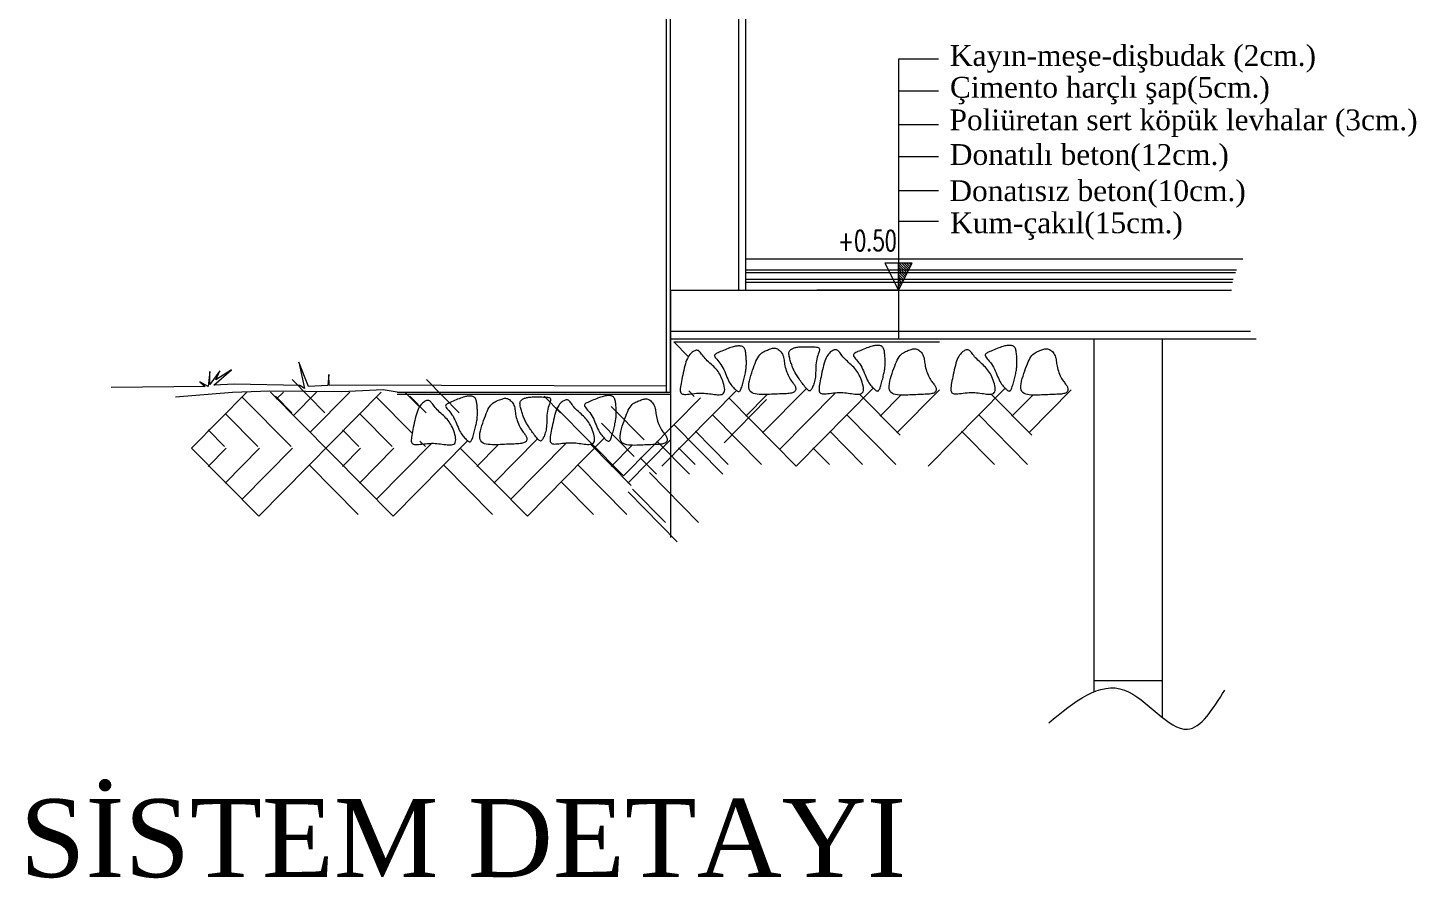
# Model space of a CAD drawing. Header units: millimetres. Extents: x -16104 to 67872, y -88009 to 12107.
# Drawn here: x 66481 to 67149, y 9517 to 9926 of the extents above; entities that cross this region are included whole.
import ezdxf
from ezdxf.enums import TextEntityAlignment as Align

# ---------------------------------------------------------------- set-up
doc = ezdxf.new("R2010")
doc.units = ezdxf.units.MM
doc.layers.get('0').update_dxf_attribs({"color": 241})
for name, color, linetype, lineweight in [('DOĞRAMA', 2, 'Continuous', 5), ('doşeme', 5, 'Continuous', 18), ('kolon', 1, 'Continuous', 5), ('SEMBOL', 21, 'Continuous', 5), ('SIVA', 30, 'Continuous', 5), ('SıVA', 40, 'Continuous', 9), ('TARAMA', 8, 'Continuous', 15)]:
    doc.layers.add(name, color=color, linetype=linetype, lineweight=lineweight)
doc.styles.add('KOT', font='ROMANS.shx', dxfattribs={"width": 0.7})
doc.styles.add('ÖLÇÜ', font='times.ttf', dxfattribs={"height": 15})

# ---------------------------------------------------------------- blocks, each defined once
blk = doc.blocks.new('*X25')
at = {"color": 0}
for p, q in [((689.511, 500.978), (689.532, 501)), ((689.54, 500.92), (689.621, 501)), ((689.57, 500.861), (689.709, 501)), ((689.599, 500.802), (689.798, 501)), ((689.629, 500.743), (689.886, 501)), ((689.658, 500.684), (689.974, 501)), ((689.688, 500.625), (690, 500.937)), ((689.717, 500.566), (690, 500.849)), ((689.746, 500.507), (690, 500.761)), ((689.776, 500.448), (690, 500.672)), ((689.805, 500.389), (690, 500.584)), ((689.835, 500.33), (690, 500.495)), ((689.864, 500.271), (690, 500.407)), ((689.894, 500.212), (690, 500.319)), ((689.923, 500.153), (690, 500.23)), ((689.953, 500.095), (690, 500.142)), ((689.982, 500.036), (690, 500.053))]:
    blk.add_line(p, q, dxfattribs=at)
blk = doc.blocks.new('KOTBLK07')
for p, q in [((0, 0), (-0.5, 1)), ((-0.5, 1), (0.5, 1)), ((0, 0), (0, 1)), ((0.5, 1), (0, 0)), ((0, 0), (3, 0))]:
    blk.add_line(p, q)
blk.add_blockref('*X25', (-690, -500))
at = {"color": 7, "style": 'KOT'}
blk.add_attdef('TEMIZ', text='', height=1, dxfattribs=at).set_placement((0, 1.218), align=Align.BOTTOM_LEFT)

msp = doc.modelspace()

# ---------------------------------------------------------------- linework, layer by layer
at = {"layer": 'DOĞRAMA', "color": 3, "ltscale": 0.02}
for p, q in [((66826.39, 9815.03), (67065.52, 9815.03)), ((66826.39, 9809.77), (67062.59, 9809.77)), ((66826.39, 9808.46), (67062.01, 9808.46)), ((66826.39, 9805.17), (67060.87, 9805.17)), ((66826.39, 9803.85), (67060.55, 9803.85))]:
    msp.add_line(p, q, dxfattribs=at)
at = {"layer": 'doşeme', "color": 4, "ltscale": 0.02}
for p, q in [((66790.22, 9750.92), (66790.22, 9955.78)), ((66823.1, 9799.91), (66823.1, 9955.78)), ((66790.22, 9799.91), (67060.07, 9799.91)), ((66790.22, 9780.18), (67069.2, 9780.18)), ((66790.22, 9776.54), (67071.95, 9776.54)), ((66791.77, 9775.07), (66919.63, 9775.07)), ((66994.07, 9612.2), (66994.07, 9776.54)), ((67026.95, 9612.2), (67026.95, 9776.54)), ((66658.71, 9750.92), (66790.22, 9750.92)), ((66658.71, 9749.91), (66790.22, 9749.91)), ((66994.07, 9612.2), (67026.95, 9612.2))]:
    msp.add_line(p, q, dxfattribs=at)
for points in [[(66797.97, 9766.34), (66797.65, 9765.46), (66797.34, 9764.51), (66797.05, 9763.49), (66796.78, 9762.43), (66796.53, 9761.34), (66796.29, 9760.23), (66796.06, 9759.13), (66795.84, 9758.06), (66795.63, 9757.02), (66795.43, 9756.04), (66795.25, 9755.1), (66795.1, 9754.23), (66794.98, 9753.42), (66794.9, 9752.69), (66794.87, 9752.04), (66794.9, 9751.48), (66794.98, 9751.01), (66795.13, 9750.63), (66795.35, 9750.33), (66795.64, 9750.11), (66796.01, 9749.95), (66796.46, 9749.85), (66796.99, 9749.81), (66797.61, 9749.82), (66798.32, 9749.86), (66799.1, 9749.94), (66799.95, 9750.03), (66800.84, 9750.14), (66801.77, 9750.24), (66802.71, 9750.33), (66803.66, 9750.4), (66804.59, 9750.43), (66805.5, 9750.43), (66806.38, 9750.38), (66807.25, 9750.31), (66808.09, 9750.22), (66808.92, 9750.11), (66809.73, 9750), (66810.53, 9749.88), (66811.32, 9749.78), (66812.1, 9749.7), (66812.86, 9749.65), (66813.58, 9749.64), (66814.24, 9749.7), (66814.84, 9749.83), (66815.35, 9750.05), (66815.76, 9750.38), (66816.05, 9750.83), (66816.22, 9751.41), (66816.27, 9752.1), (66816.22, 9752.88), (66816.08, 9753.72), (66815.87, 9754.6), (66815.61, 9755.49), (66815.3, 9756.38), (66814.97, 9757.23), (66814.63, 9758.03), (66814.27, 9758.78), (66813.89, 9759.48), (66813.49, 9760.15), (66813.06, 9760.78), (66812.6, 9761.4), (66812.11, 9761.99), (66811.57, 9762.58), (66810.99, 9763.16), (66810.39, 9763.74), (66809.76, 9764.31), (66809.13, 9764.88), (66808.5, 9765.45), (66807.9, 9766.01), (66807.33, 9766.58), (66806.8, 9767.13), (66806.32, 9767.69), (66805.9, 9768.22), (66805.51, 9768.74), (66805.16, 9769.23), (66804.83, 9769.67), (66804.52, 9770.07), (66804.21, 9770.41), (66803.9, 9770.68), (66803.59, 9770.87), (66803.26, 9770.99), (66802.92, 9771.03), (66802.57, 9771.02), (66802.22, 9770.94), (66801.85, 9770.81), (66801.47, 9770.62), (66801.08, 9770.39), (66800.69, 9770.11), (66800.28, 9769.77), (66799.88, 9769.38), (66799.47, 9768.93), (66799.08, 9768.41), (66798.69, 9767.8), (66798.32, 9767.12)], [(66826.51, 9768.72), (66826.46, 9769.26), (66826.39, 9769.78), (66826.31, 9770.27), (66826.21, 9770.74), (66826.1, 9771.18), (66825.95, 9771.57), (66825.78, 9771.93), (66825.57, 9772.23), (66825.33, 9772.48), (66825.06, 9772.68), (66824.76, 9772.84), (66824.43, 9772.95), (66824.08, 9773.03), (66823.72, 9773.09), (66823.35, 9773.11), (66822.98, 9773.12), (66822.6, 9773.11), (66822.21, 9773.08), (66821.8, 9773.04), (66821.37, 9772.96), (66820.91, 9772.86), (66820.41, 9772.74), (66819.87, 9772.57), (66819.27, 9772.38), (66818.61, 9772.14), (66817.91, 9771.88), (66817.18, 9771.59), (66816.43, 9771.29), (66815.69, 9770.99), (66814.96, 9770.68), (66814.27, 9770.39), (66813.63, 9770.11), (66813.06, 9769.85), (66812.56, 9769.62), (66812.14, 9769.38), (66811.8, 9769.15), (66811.57, 9768.9), (66811.43, 9768.64), (66811.41, 9768.34), (66811.5, 9768), (66811.72, 9767.61), (66812.04, 9767.18), (66812.44, 9766.69), (66812.9, 9766.14), (66813.4, 9765.55), (66813.93, 9764.89), (66814.45, 9764.18), (66814.96, 9763.41), (66815.42, 9762.58), (66815.85, 9761.71), (66816.26, 9760.81), (66816.64, 9759.9), (66817.01, 9759), (66817.37, 9758.12), (66817.74, 9757.28), (66818.11, 9756.49), (66818.5, 9755.77), (66818.9, 9755.12), (66819.3, 9754.53), (66819.71, 9754), (66820.11, 9753.51), (66820.5, 9753.07), (66820.88, 9752.68), (66821.25, 9752.32), (66821.59, 9751.99), (66821.91, 9751.71), (66822.21, 9751.47), (66822.49, 9751.29), (66822.75, 9751.17), (66823, 9751.14), (66823.24, 9751.18), (66823.46, 9751.32), (66823.67, 9751.55), (66823.88, 9751.88), (66824.07, 9752.28), (66824.26, 9752.76), (66824.45, 9753.28), (66824.63, 9753.86), (66824.81, 9754.46), (66824.98, 9755.09), (66825.16, 9755.73), (66825.33, 9756.38), (66825.5, 9757.02), (66825.66, 9757.67), (66825.81, 9758.3), (66825.96, 9758.92), (66826.09, 9759.53), (66826.21, 9760.11), (66826.32, 9760.66), (66826.41, 9761.19), (66826.49, 9761.71), (66826.56, 9762.22), (66826.61, 9762.72), (66826.65, 9763.22), (66826.68, 9763.73), (66826.7, 9764.25), (66826.7, 9764.79), (66826.7, 9765.34), (66826.69, 9765.9), (66826.67, 9766.47), (66826.64, 9767.03), (66826.61, 9767.6), (66826.56, 9768.16)], [(66829.68, 9761.41), (66830.09, 9762.58), (66830.5, 9763.7), (66830.91, 9764.74), (66831.33, 9765.72), (66831.75, 9766.61), (66832.18, 9767.42), (66832.64, 9768.15), (66833.11, 9768.78), (66833.61, 9769.32), (66834.13, 9769.77), (66834.67, 9770.14), (66835.22, 9770.46), (66835.77, 9770.72), (66836.31, 9770.95), (66836.85, 9771.15), (66837.38, 9771.35), (66837.88, 9771.53), (66838.37, 9771.71), (66838.85, 9771.87), (66839.31, 9771.99), (66839.77, 9772.07), (66840.23, 9772.09), (66840.68, 9772.04), (66841.14, 9771.92), (66841.6, 9771.72), (66842.06, 9771.44), (66842.51, 9771.08), (66842.94, 9770.67), (66843.34, 9770.21), (66843.71, 9769.71), (66844.02, 9769.18), (66844.29, 9768.64), (66844.49, 9768.07), (66844.64, 9767.5), (66844.75, 9766.91), (66844.84, 9766.3), (66844.92, 9765.67), (66845, 9765.01), (66845.1, 9764.33), (66845.23, 9763.61), (66845.4, 9762.86), (66845.61, 9762.1), (66845.85, 9761.32), (66846.12, 9760.55), (66846.42, 9759.79), (66846.73, 9759.07), (66847.06, 9758.38), (66847.4, 9757.75), (66847.74, 9757.19), (66848.07, 9756.69), (66848.41, 9756.23), (66848.73, 9755.82), (66849.04, 9755.43), (66849.32, 9755.08), (66849.59, 9754.73), (66849.82, 9754.39), (66850.02, 9754.05), (66850.18, 9753.71), (66850.31, 9753.37), (66850.4, 9753.04), (66850.45, 9752.72), (66850.46, 9752.41), (66850.43, 9752.11), (66850.36, 9751.83), (66850.24, 9751.57), (66850.08, 9751.33), (66849.86, 9751.11), (66849.59, 9750.91), (66849.26, 9750.73), (66848.88, 9750.58), (66848.42, 9750.45), (66847.9, 9750.34), (66847.31, 9750.26), (66846.66, 9750.2), (66845.94, 9750.15), (66845.17, 9750.11), (66844.36, 9750.08), (66843.5, 9750.05), (66842.6, 9750.02), (66841.68, 9749.98), (66840.73, 9749.94), (66839.77, 9749.89), (66838.79, 9749.84), (66837.79, 9749.79), (66836.79, 9749.75), (66835.79, 9749.72), (66834.79, 9749.72), (66833.8, 9749.73), (66832.82, 9749.77), (66831.87, 9749.86), (66830.97, 9750.01), (66830.14, 9750.24), (66829.41, 9750.56), (66828.79, 9750.99), (66828.3, 9751.55), (66827.98, 9752.26), (66827.82, 9753.12), (66827.81, 9754.12), (66827.93, 9755.23), (66828.16, 9756.41), (66828.47, 9757.65), (66828.85, 9758.91), (66829.25, 9760.17)], [(66847.68, 9766.68), (66847.54, 9767.21), (66847.41, 9767.72), (66847.31, 9768.21), (66847.23, 9768.68), (66847.18, 9769.13), (66847.17, 9769.55), (66847.2, 9769.94), (66847.29, 9770.3), (66847.42, 9770.62), (66847.6, 9770.91), (66847.83, 9771.16), (66848.09, 9771.39), (66848.38, 9771.59), (66848.7, 9771.77), (66849.04, 9771.93), (66849.38, 9772.07), (66849.74, 9772.2), (66850.11, 9772.31), (66850.51, 9772.41), (66850.94, 9772.5), (66851.4, 9772.58), (66851.91, 9772.64), (66852.48, 9772.69), (66853.11, 9772.72), (66853.81, 9772.74), (66854.56, 9772.75), (66855.34, 9772.75), (66856.15, 9772.74), (66856.95, 9772.72), (66857.74, 9772.7), (66858.49, 9772.67), (66859.19, 9772.65), (66859.81, 9772.62), (66860.37, 9772.58), (66860.84, 9772.51), (66861.24, 9772.42), (66861.55, 9772.27), (66861.77, 9772.07), (66861.9, 9771.8), (66861.93, 9771.45), (66861.87, 9771.02), (66861.74, 9770.49), (66861.54, 9769.89), (66861.31, 9769.22), (66861.05, 9768.48), (66860.8, 9767.68), (66860.57, 9766.82), (66860.38, 9765.92), (66860.24, 9764.98), (66860.16, 9764.02), (66860.11, 9763.03), (66860.08, 9762.05), (66860.06, 9761.07), (66860.04, 9760.12), (66860.01, 9759.2), (66859.94, 9758.33), (66859.84, 9757.52), (66859.71, 9756.77), (66859.55, 9756.07), (66859.36, 9755.43), (66859.16, 9754.83), (66858.95, 9754.28), (66858.74, 9753.77), (66858.53, 9753.31), (66858.34, 9752.88), (66858.14, 9752.5), (66857.95, 9752.17), (66857.75, 9751.9), (66857.55, 9751.7), (66857.33, 9751.57), (66857.09, 9751.53), (66856.83, 9751.57), (66856.55, 9751.72), (66856.24, 9751.94), (66855.91, 9752.25), (66855.56, 9752.62), (66855.2, 9753.05), (66854.83, 9753.52), (66854.44, 9754.02), (66854.05, 9754.54), (66853.66, 9755.07), (66853.26, 9755.61), (66852.87, 9756.15), (66852.49, 9756.69), (66852.11, 9757.23), (66851.75, 9757.76), (66851.41, 9758.27), (66851.08, 9758.77), (66850.78, 9759.25), (66850.5, 9759.71), (66850.24, 9760.16), (66850, 9760.61), (66849.77, 9761.06), (66849.55, 9761.51), (66849.34, 9761.98), (66849.13, 9762.45), (66848.93, 9762.95), (66848.73, 9763.47), (66848.54, 9763.99), (66848.35, 9764.53), (66848.17, 9765.07), (66848, 9765.61), (66847.84, 9766.15)], [(66864.75, 9766.61), (66864.43, 9765.74), (66864.12, 9764.78), (66863.83, 9763.77), (66863.57, 9762.7), (66863.31, 9761.61), (66863.07, 9760.51), (66862.84, 9759.41), (66862.62, 9758.33), (66862.41, 9757.3), (66862.21, 9756.31), (66862.03, 9755.37), (66861.88, 9754.5), (66861.76, 9753.7), (66861.68, 9752.97), (66861.66, 9752.32), (66861.68, 9751.75), (66861.77, 9751.29), (66861.92, 9750.9), (66862.13, 9750.61), (66862.43, 9750.38), (66862.79, 9750.22), (66863.24, 9750.13), (66863.77, 9750.09), (66864.39, 9750.09), (66865.1, 9750.14), (66865.89, 9750.21), (66866.73, 9750.31), (66867.62, 9750.41), (66868.55, 9750.51), (66869.49, 9750.6), (66870.44, 9750.67), (66871.37, 9750.71), (66872.28, 9750.7), (66873.17, 9750.65), (66874.03, 9750.58), (66874.87, 9750.49), (66875.7, 9750.38), (66876.51, 9750.27), (66877.31, 9750.16), (66878.1, 9750.06), (66878.88, 9749.97), (66879.64, 9749.92), (66880.36, 9749.91), (66881.02, 9749.97), (66881.62, 9750.1), (66882.13, 9750.32), (66882.54, 9750.65), (66882.84, 9751.1), (66883, 9751.68), (66883.05, 9752.37), (66883, 9753.15), (66882.86, 9753.99), (66882.65, 9754.87), (66882.39, 9755.76), (66882.08, 9756.65), (66881.75, 9757.5), (66881.41, 9758.3), (66881.05, 9759.05), (66880.67, 9759.75), (66880.27, 9760.42), (66879.84, 9761.06), (66879.38, 9761.67), (66878.89, 9762.27), (66878.35, 9762.85), (66877.78, 9763.43), (66877.17, 9764.01), (66876.54, 9764.58), (66875.91, 9765.16), (66875.29, 9765.72), (66874.68, 9766.29), (66874.11, 9766.85), (66873.58, 9767.41), (66873.1, 9767.96), (66872.68, 9768.5), (66872.29, 9769.02), (66871.94, 9769.5), (66871.61, 9769.95), (66871.3, 9770.34), (66870.99, 9770.68), (66870.69, 9770.95), (66870.37, 9771.14), (66870.04, 9771.26), (66869.7, 9771.31), (66869.36, 9771.29), (66869, 9771.21), (66868.63, 9771.08), (66868.25, 9770.89), (66867.86, 9770.66), (66867.47, 9770.38), (66867.06, 9770.05), (66866.66, 9769.66), (66866.26, 9769.2), (66865.86, 9768.68), (66865.47, 9768.08), (66865.1, 9767.39)], [(66893.29, 9768.99), (66893.24, 9769.53), (66893.17, 9770.05), (66893.09, 9770.55), (66893, 9771.02), (66892.88, 9771.45), (66892.73, 9771.85), (66892.56, 9772.2), (66892.36, 9772.5), (66892.11, 9772.75), (66891.84, 9772.95), (66891.54, 9773.11), (66891.21, 9773.23), (66890.87, 9773.31), (66890.51, 9773.36), (66890.13, 9773.39), (66889.76, 9773.39), (66889.38, 9773.38), (66888.99, 9773.36), (66888.59, 9773.31), (66888.16, 9773.24), (66887.7, 9773.14), (66887.2, 9773.01), (66886.65, 9772.85), (66886.05, 9772.65), (66885.39, 9772.42), (66884.69, 9772.15), (66883.96, 9771.87), (66883.21, 9771.57), (66882.47, 9771.26), (66881.74, 9770.96), (66881.05, 9770.66), (66880.41, 9770.38), (66879.84, 9770.13), (66879.34, 9769.89), (66878.92, 9769.66), (66878.59, 9769.42), (66878.35, 9769.18), (66878.21, 9768.91), (66878.19, 9768.61), (66878.28, 9768.27), (66878.5, 9767.89), (66878.82, 9767.45), (66879.22, 9766.96), (66879.68, 9766.42), (66880.19, 9765.82), (66880.71, 9765.17), (66881.23, 9764.45), (66881.74, 9763.68), (66882.2, 9762.86), (66882.63, 9761.98), (66883.04, 9761.09), (66883.42, 9760.18), (66883.79, 9759.27), (66884.15, 9758.39), (66884.52, 9757.55), (66884.89, 9756.77), (66885.28, 9756.05), (66885.68, 9755.39), (66886.08, 9754.8), (66886.49, 9754.27), (66886.89, 9753.79), (66887.29, 9753.35), (66887.67, 9752.95), (66888.03, 9752.59), (66888.37, 9752.27), (66888.69, 9751.98), (66888.99, 9751.74), (66889.27, 9751.56), (66889.53, 9751.45), (66889.78, 9751.41), (66890.02, 9751.45), (66890.24, 9751.59), (66890.45, 9751.83), (66890.66, 9752.15), (66890.86, 9752.56), (66891.04, 9753.03), (66891.23, 9753.56), (66891.41, 9754.13), (66891.59, 9754.74), (66891.76, 9755.36), (66891.94, 9756), (66892.11, 9756.65), (66892.28, 9757.3), (66892.44, 9757.94), (66892.59, 9758.57), (66892.74, 9759.2), (66892.87, 9759.8), (66892.99, 9760.38), (66893.1, 9760.93), (66893.19, 9761.47), (66893.27, 9761.98), (66893.34, 9762.49), (66893.39, 9762.99), (66893.43, 9763.49), (66893.46, 9764), (66893.48, 9764.52), (66893.49, 9765.06), (66893.48, 9765.61), (66893.47, 9766.17), (66893.45, 9766.74), (66893.42, 9767.31), (66893.39, 9767.87), (66893.34, 9768.44)], [(66897.23, 9761.13), (66897.65, 9762.31), (66898.06, 9763.42), (66898.47, 9764.47), (66898.88, 9765.44), (66899.31, 9766.34), (66899.74, 9767.15), (66900.19, 9767.88), (66900.67, 9768.51), (66901.17, 9769.04), (66901.69, 9769.49), (66902.23, 9769.87), (66902.78, 9770.18), (66903.33, 9770.45), (66903.87, 9770.68), (66904.41, 9770.88), (66904.94, 9771.07), (66905.44, 9771.26), (66905.93, 9771.44), (66906.41, 9771.59), (66906.87, 9771.71), (66907.33, 9771.79), (66907.78, 9771.81), (66908.24, 9771.77), (66908.7, 9771.65), (66909.16, 9771.45), (66909.62, 9771.16), (66910.07, 9770.81), (66910.5, 9770.4), (66910.9, 9769.94), (66911.27, 9769.44), (66911.58, 9768.91), (66911.84, 9768.36), (66912.04, 9767.8), (66912.19, 9767.23), (66912.31, 9766.64), (66912.4, 9766.03), (66912.47, 9765.39), (66912.56, 9764.74), (66912.65, 9764.05), (66912.78, 9763.34), (66912.95, 9762.59), (66913.16, 9761.82), (66913.41, 9761.05), (66913.68, 9760.27), (66913.97, 9759.52), (66914.29, 9758.79), (66914.62, 9758.11), (66914.95, 9757.48), (66915.29, 9756.92), (66915.63, 9756.41), (66915.97, 9755.96), (66916.29, 9755.54), (66916.59, 9755.16), (66916.88, 9754.8), (66917.14, 9754.46), (66917.38, 9754.12), (66917.58, 9753.78), (66917.74, 9753.44), (66917.87, 9753.1), (66917.96, 9752.77), (66918.01, 9752.44), (66918.02, 9752.13), (66917.99, 9751.83), (66917.92, 9751.55), (66917.8, 9751.29), (66917.64, 9751.05), (66917.42, 9750.83), (66917.15, 9750.64), (66916.82, 9750.46), (66916.43, 9750.31), (66915.98, 9750.18), (66915.46, 9750.07), (66914.87, 9749.99), (66914.21, 9749.92), (66913.5, 9749.87), (66912.73, 9749.84), (66911.91, 9749.8), (66911.06, 9749.78), (66910.16, 9749.75), (66909.24, 9749.71), (66908.29, 9749.66), (66907.33, 9749.61), (66906.34, 9749.56), (66905.35, 9749.52), (66904.35, 9749.48), (66903.35, 9749.45), (66902.35, 9749.44), (66901.36, 9749.46), (66900.37, 9749.5), (66899.42, 9749.59), (66898.53, 9749.74), (66897.7, 9749.96), (66896.97, 9750.28), (66896.35, 9750.72), (66895.86, 9751.28), (66895.53, 9751.99), (66895.37, 9752.85), (66895.37, 9753.85), (66895.49, 9754.95), (66895.72, 9756.14), (66896.03, 9757.38), (66896.4, 9758.64), (66896.81, 9759.9)], [(66928.17, 9766.61), (66927.84, 9765.74), (66927.54, 9764.78), (66927.25, 9763.77), (66926.98, 9762.7), (66926.73, 9761.61), (66926.49, 9760.51), (66926.26, 9759.41), (66926.04, 9758.33), (66925.82, 9757.3), (66925.63, 9756.31), (66925.45, 9755.37), (66925.3, 9754.5), (66925.18, 9753.7), (66925.1, 9752.97), (66925.07, 9752.32), (66925.1, 9751.75), (66925.18, 9751.29), (66925.33, 9750.9), (66925.55, 9750.61), (66925.84, 9750.38), (66926.21, 9750.22), (66926.66, 9750.13), (66927.19, 9750.09), (66927.81, 9750.09), (66928.52, 9750.14), (66929.3, 9750.21), (66930.15, 9750.31), (66931.04, 9750.41), (66931.97, 9750.51), (66932.91, 9750.6), (66933.86, 9750.67), (66934.79, 9750.71), (66935.7, 9750.7), (66936.58, 9750.65), (66937.45, 9750.58), (66938.29, 9750.49), (66939.11, 9750.38), (66939.93, 9750.27), (66940.73, 9750.16), (66941.52, 9750.06), (66942.3, 9749.97), (66943.05, 9749.92), (66943.77, 9749.91), (66944.44, 9749.97), (66945.04, 9750.1), (66945.55, 9750.32), (66945.96, 9750.65), (66946.25, 9751.1), (66946.42, 9751.68), (66946.47, 9752.37), (66946.42, 9753.15), (66946.28, 9753.99), (66946.07, 9754.87), (66945.81, 9755.76), (66945.5, 9756.65), (66945.17, 9757.5), (66944.82, 9758.3), (66944.46, 9759.05), (66944.09, 9759.75), (66943.69, 9760.42), (66943.26, 9761.06), (66942.8, 9761.67), (66942.3, 9762.27), (66941.77, 9762.85), (66941.19, 9763.43), (66940.59, 9764.01), (66939.96, 9764.58), (66939.33, 9765.16), (66938.7, 9765.72), (66938.1, 9766.29), (66937.52, 9766.85), (66937, 9767.41), (66936.52, 9767.96), (66936.1, 9768.5), (66935.71, 9769.02), (66935.36, 9769.5), (66935.03, 9769.95), (66934.72, 9770.34), (66934.41, 9770.68), (66934.1, 9770.95), (66933.79, 9771.14), (66933.46, 9771.26), (66933.12, 9771.31), (66932.77, 9771.29), (66932.42, 9771.21), (66932.05, 9771.08), (66931.67, 9770.89), (66931.28, 9770.66), (66930.88, 9770.38), (66930.48, 9770.05), (66930.07, 9769.66), (66929.67, 9769.2), (66929.28, 9768.68), (66928.89, 9768.08), (66928.52, 9767.39)], [(66956.71, 9768.99), (66956.65, 9769.53), (66956.59, 9770.05), (66956.51, 9770.55), (66956.41, 9771.02), (66956.29, 9771.45), (66956.15, 9771.85), (66955.98, 9772.2), (66955.77, 9772.5), (66955.53, 9772.75), (66955.26, 9772.95), (66954.95, 9773.11), (66954.63, 9773.23), (66954.28, 9773.31), (66953.92, 9773.36), (66953.55, 9773.39), (66953.18, 9773.39), (66952.8, 9773.38), (66952.41, 9773.36), (66952, 9773.31), (66951.57, 9773.24), (66951.11, 9773.14), (66950.61, 9773.01), (66950.07, 9772.85), (66949.47, 9772.65), (66948.81, 9772.42), (66948.11, 9772.15), (66947.38, 9771.87), (66946.63, 9771.57), (66945.89, 9771.26), (66945.16, 9770.96), (66944.47, 9770.66), (66943.83, 9770.38), (66943.26, 9770.13), (66942.75, 9769.89), (66942.33, 9769.66), (66942, 9769.42), (66941.77, 9769.18), (66941.63, 9768.91), (66941.61, 9768.61), (66941.7, 9768.27), (66941.92, 9767.89), (66942.23, 9767.45), (66942.63, 9766.96), (66943.1, 9766.42), (66943.6, 9765.82), (66944.13, 9765.17), (66944.65, 9764.45), (66945.15, 9763.68), (66945.62, 9762.86), (66946.05, 9761.98), (66946.45, 9761.09), (66946.84, 9760.18), (66947.21, 9759.27), (66947.57, 9758.39), (66947.94, 9757.55), (66948.31, 9756.77), (66948.7, 9756.05), (66949.1, 9755.39), (66949.5, 9754.8), (66949.91, 9754.27), (66950.31, 9753.79), (66950.7, 9753.35), (66951.08, 9752.95), (66951.44, 9752.59), (66951.79, 9752.27), (66952.1, 9751.98), (66952.4, 9751.74), (66952.68, 9751.56), (66952.95, 9751.45), (66953.2, 9751.41), (66953.43, 9751.45), (66953.66, 9751.59), (66953.87, 9751.83), (66954.08, 9752.15), (66954.27, 9752.56), (66954.46, 9753.03), (66954.65, 9753.56), (66954.83, 9754.13), (66955, 9754.74), (66955.18, 9755.36), (66955.35, 9756), (66955.53, 9756.65), (66955.69, 9757.3), (66955.86, 9757.94), (66956.01, 9758.57), (66956.16, 9759.2), (66956.29, 9759.8), (66956.41, 9760.38), (66956.52, 9760.93), (66956.61, 9761.47), (66956.69, 9761.98), (66956.75, 9762.49), (66956.81, 9762.99), (66956.85, 9763.49), (66956.88, 9764), (66956.9, 9764.52), (66956.9, 9765.06), (66956.9, 9765.61), (66956.89, 9766.17), (66956.87, 9766.74), (66956.84, 9767.31), (66956.8, 9767.87), (66956.76, 9768.44)], [(66960.65, 9761.13), (66961.07, 9762.31), (66961.48, 9763.42), (66961.89, 9764.47), (66962.3, 9765.44), (66962.72, 9766.34), (66963.16, 9767.15), (66963.61, 9767.88), (66964.09, 9768.51), (66964.59, 9769.04), (66965.11, 9769.49), (66965.65, 9769.87), (66966.19, 9770.18), (66966.74, 9770.45), (66967.29, 9770.68), (66967.83, 9770.88), (66968.35, 9771.07), (66968.86, 9771.26), (66969.35, 9771.44), (66969.82, 9771.59), (66970.29, 9771.71), (66970.75, 9771.79), (66971.2, 9771.81), (66971.66, 9771.77), (66972.11, 9771.65), (66972.58, 9771.45), (66973.04, 9771.16), (66973.49, 9770.81), (66973.92, 9770.4), (66974.32, 9769.94), (66974.68, 9769.44), (66975, 9768.91), (66975.26, 9768.36), (66975.46, 9767.8), (66975.61, 9767.23), (66975.72, 9766.64), (66975.81, 9766.03), (66975.89, 9765.39), (66975.97, 9764.74), (66976.07, 9764.05), (66976.2, 9763.34), (66976.37, 9762.59), (66976.58, 9761.82), (66976.82, 9761.05), (66977.1, 9760.27), (66977.39, 9759.52), (66977.71, 9758.79), (66978.03, 9758.11), (66978.37, 9757.48), (66978.71, 9756.92), (66979.05, 9756.41), (66979.38, 9755.96), (66979.7, 9755.54), (66980.01, 9755.16), (66980.3, 9754.8), (66980.56, 9754.46), (66980.79, 9754.12), (66980.99, 9753.78), (66981.16, 9753.44), (66981.29, 9753.1), (66981.38, 9752.77), (66981.43, 9752.44), (66981.44, 9752.13), (66981.41, 9751.83), (66981.34, 9751.55), (66981.22, 9751.29), (66981.05, 9751.05), (66980.84, 9750.83), (66980.57, 9750.64), (66980.24, 9750.46), (66979.85, 9750.31), (66979.4, 9750.18), (66978.88, 9750.07), (66978.29, 9749.99), (66977.63, 9749.92), (66976.91, 9749.87), (66976.15, 9749.84), (66975.33, 9749.8), (66974.47, 9749.78), (66973.58, 9749.75), (66972.66, 9749.71), (66971.71, 9749.66), (66970.74, 9749.61), (66969.76, 9749.56), (66968.77, 9749.52), (66967.77, 9749.48), (66966.77, 9749.45), (66965.77, 9749.44), (66964.77, 9749.46), (66963.79, 9749.5), (66962.84, 9749.59), (66961.94, 9749.74), (66961.12, 9749.96), (66960.38, 9750.28), (66959.76, 9750.72), (66959.28, 9751.28), (66958.95, 9751.99), (66958.79, 9752.85), (66958.78, 9753.85), (66958.91, 9754.95), (66959.14, 9756.14), (66959.45, 9757.38), (66959.82, 9758.64), (66960.23, 9759.9)], [(66697.11, 9744.57), (66697.05, 9745.11), (66696.99, 9745.63), (66696.91, 9746.13), (66696.81, 9746.6), (66696.69, 9747.04), (66696.55, 9747.43), (66696.37, 9747.78), (66696.17, 9748.09), (66695.93, 9748.34), (66695.65, 9748.54), (66695.35, 9748.69), (66695.02, 9748.81), (66694.68, 9748.89), (66694.32, 9748.94), (66693.95, 9748.97), (66693.57, 9748.98), (66693.19, 9748.97), (66692.8, 9748.94), (66692.4, 9748.89), (66691.97, 9748.82), (66691.51, 9748.72), (66691.01, 9748.59), (66690.46, 9748.43), (66689.86, 9748.23), (66689.21, 9748), (66688.5, 9747.74), (66687.77, 9747.45), (66687.03, 9747.15), (66686.28, 9746.84), (66685.56, 9746.54), (66684.87, 9746.24), (66684.23, 9745.97), (66683.65, 9745.71), (66683.15, 9745.47), (66682.73, 9745.24), (66682.4, 9745.01), (66682.16, 9744.76), (66682.03, 9744.49), (66682, 9744.2), (66682.1, 9743.86), (66682.31, 9743.47), (66682.63, 9743.03), (66683.03, 9742.54), (66683.49, 9742), (66684, 9741.4), (66684.52, 9740.75), (66685.05, 9740.04), (66685.55, 9739.27), (66686.02, 9738.44), (66686.45, 9737.57), (66686.85, 9736.67), (66687.23, 9735.76), (66687.6, 9734.86), (66687.97, 9733.98), (66688.33, 9733.14), (66688.71, 9732.35), (66689.09, 9731.63), (66689.49, 9730.98), (66689.9, 9730.39), (66690.3, 9729.85), (66690.7, 9729.37), (66691.1, 9728.93), (66691.48, 9728.54), (66691.84, 9728.18), (66692.18, 9727.85), (66692.5, 9727.56), (66692.8, 9727.33), (66693.08, 9727.15), (66693.35, 9727.03), (66693.59, 9726.99), (66693.83, 9727.04), (66694.05, 9727.18), (66694.27, 9727.41), (66694.47, 9727.74), (66694.67, 9728.14), (66694.86, 9728.61), (66695.04, 9729.14), (66695.22, 9729.71), (66695.4, 9730.32), (66695.58, 9730.95), (66695.75, 9731.59), (66695.92, 9732.23), (66696.09, 9732.88), (66696.25, 9733.52), (66696.41, 9734.16), (66696.55, 9734.78), (66696.69, 9735.38), (66696.81, 9735.96), (66696.91, 9736.52), (66697.01, 9737.05), (66697.09, 9737.57), (66697.15, 9738.07), (66697.2, 9738.58), (66697.24, 9739.08), (66697.27, 9739.59), (66697.29, 9740.11), (66697.3, 9740.64), (66697.3, 9741.19), (66697.29, 9741.76), (66697.27, 9742.32), (66697.24, 9742.89), (66697.2, 9743.46), (66697.16, 9744.02)], [(66700.27, 9737.26), (66700.69, 9738.44), (66701.1, 9739.55), (66701.51, 9740.6), (66701.92, 9741.57), (66702.34, 9742.47), (66702.78, 9743.28), (66703.23, 9744.01), (66703.71, 9744.64), (66704.21, 9745.17), (66704.73, 9745.62), (66705.27, 9746), (66705.81, 9746.31), (66706.36, 9746.58), (66706.91, 9746.81), (66707.45, 9747.01), (66707.97, 9747.2), (66708.48, 9747.39), (66708.97, 9747.57), (66709.44, 9747.72), (66709.91, 9747.85), (66710.37, 9747.92), (66710.82, 9747.95), (66711.28, 9747.9), (66711.73, 9747.78), (66712.2, 9747.58), (66712.66, 9747.29), (66713.11, 9746.94), (66713.54, 9746.53), (66713.94, 9746.07), (66714.3, 9745.57), (66714.62, 9745.04), (66714.88, 9744.49), (66715.08, 9743.93), (66715.23, 9743.36), (66715.34, 9742.77), (66715.43, 9742.16), (66715.51, 9741.52), (66715.59, 9740.87), (66715.69, 9740.18), (66715.82, 9739.47), (66715.99, 9738.72), (66716.2, 9737.95), (66716.44, 9737.18), (66716.72, 9736.4), (66717.01, 9735.65), (66717.33, 9734.92), (66717.65, 9734.24), (66717.99, 9733.61), (66718.33, 9733.05), (66718.67, 9732.54), (66719, 9732.09), (66719.32, 9731.67), (66719.63, 9731.29), (66719.92, 9730.93), (66720.18, 9730.59), (66720.41, 9730.25), (66720.61, 9729.91), (66720.78, 9729.57), (66720.91, 9729.23), (66721, 9728.9), (66721.05, 9728.58), (66721.06, 9728.26), (66721.03, 9727.96), (66720.96, 9727.68), (66720.84, 9727.42), (66720.67, 9727.18), (66720.46, 9726.96), (66720.19, 9726.77), (66719.86, 9726.59), (66719.47, 9726.44), (66719.02, 9726.31), (66718.5, 9726.2), (66717.91, 9726.12), (66717.25, 9726.05), (66716.54, 9726), (66715.77, 9725.97), (66714.95, 9725.94), (66714.09, 9725.91), (66713.2, 9725.88), (66712.28, 9725.84), (66711.33, 9725.8), (66710.36, 9725.74), (66709.38, 9725.69), (66708.39, 9725.65), (66707.39, 9725.61), (66706.39, 9725.58), (66705.39, 9725.57), (66704.39, 9725.59), (66703.41, 9725.63), (66702.46, 9725.72), (66701.56, 9725.87), (66700.74, 9726.09), (66700, 9726.41), (66699.38, 9726.85), (66698.9, 9727.41), (66698.57, 9728.12), (66698.41, 9728.98), (66698.4, 9729.98), (66698.53, 9731.08), (66698.76, 9732.27), (66699.07, 9733.51), (66699.44, 9734.77), (66699.85, 9736.03)], [(66718.28, 9742.54), (66718.14, 9743.06), (66718.01, 9743.57), (66717.9, 9744.07), (66717.82, 9744.54), (66717.78, 9744.99), (66717.77, 9745.41), (66717.8, 9745.8), (66717.88, 9746.16), (66718.02, 9746.48), (66718.2, 9746.76), (66718.43, 9747.02), (66718.69, 9747.24), (66718.98, 9747.45), (66719.3, 9747.62), (66719.63, 9747.78), (66719.98, 9747.93), (66720.34, 9748.06), (66720.71, 9748.17), (66721.1, 9748.27), (66721.53, 9748.36), (66722, 9748.43), (66722.51, 9748.5), (66723.07, 9748.54), (66723.7, 9748.58), (66724.4, 9748.6), (66725.15, 9748.61), (66725.94, 9748.6), (66726.74, 9748.6), (66727.55, 9748.58), (66728.33, 9748.56), (66729.08, 9748.53), (66729.78, 9748.5), (66730.41, 9748.48), (66730.96, 9748.44), (66731.44, 9748.37), (66731.83, 9748.27), (66732.14, 9748.13), (66732.36, 9747.93), (66732.49, 9747.66), (66732.53, 9747.31), (66732.47, 9746.87), (66732.33, 9746.35), (66732.14, 9745.75), (66731.9, 9745.08), (66731.65, 9744.33), (66731.39, 9743.53), (66731.16, 9742.68), (66730.97, 9741.78), (66730.84, 9740.84), (66730.75, 9739.87), (66730.7, 9738.89), (66730.68, 9737.9), (66730.66, 9736.93), (66730.64, 9735.98), (66730.6, 9735.06), (66730.54, 9734.19), (66730.44, 9733.38), (66730.3, 9732.63), (66730.14, 9731.93), (66729.96, 9731.28), (66729.76, 9730.69), (66729.55, 9730.14), (66729.34, 9729.63), (66729.13, 9729.17), (66728.93, 9728.74), (66728.74, 9728.36), (66728.54, 9728.03), (66728.35, 9727.76), (66728.14, 9727.55), (66727.92, 9727.43), (66727.69, 9727.38), (66727.43, 9727.43), (66727.15, 9727.57), (66726.84, 9727.8), (66726.51, 9728.11), (66726.16, 9728.48), (66725.8, 9728.9), (66725.42, 9729.37), (66725.04, 9729.87), (66724.65, 9730.39), (66724.25, 9730.93), (66723.86, 9731.47), (66723.47, 9732.01), (66723.08, 9732.55), (66722.71, 9733.09), (66722.35, 9733.61), (66722, 9734.13), (66721.68, 9734.62), (66721.38, 9735.1), (66721.1, 9735.57), (66720.84, 9736.02), (66720.59, 9736.47), (66720.36, 9736.92), (66720.14, 9737.37), (66719.93, 9737.83), (66719.73, 9738.31), (66719.53, 9738.81), (66719.33, 9739.32), (66719.14, 9739.85), (66718.95, 9740.39), (66718.77, 9740.93), (66718.6, 9741.47), (66718.43, 9742.01)], [(66763.89, 9744.85), (66763.83, 9745.39), (66763.77, 9745.91), (66763.69, 9746.4), (66763.59, 9746.87), (66763.47, 9747.31), (66763.33, 9747.71), (66763.16, 9748.06), (66762.95, 9748.36), (66762.71, 9748.61), (66762.43, 9748.81), (66762.13, 9748.97), (66761.81, 9749.08), (66761.46, 9749.17), (66761.1, 9749.22), (66760.73, 9749.24), (66760.35, 9749.25), (66759.97, 9749.24), (66759.59, 9749.21), (66759.18, 9749.17), (66758.75, 9749.09), (66758.29, 9748.99), (66757.79, 9748.87), (66757.25, 9748.7), (66756.65, 9748.51), (66755.99, 9748.27), (66755.29, 9748.01), (66754.55, 9747.72), (66753.81, 9747.42), (66753.07, 9747.12), (66752.34, 9746.81), (66751.65, 9746.52), (66751.01, 9746.24), (66750.43, 9745.98), (66749.93, 9745.75), (66749.51, 9745.52), (66749.18, 9745.28), (66748.94, 9745.04), (66748.81, 9744.77), (66748.79, 9744.47), (66748.88, 9744.13), (66749.09, 9743.75), (66749.41, 9743.31), (66749.81, 9742.82), (66750.28, 9742.27), (66750.78, 9741.68), (66751.31, 9741.02), (66751.83, 9740.31), (66752.33, 9739.54), (66752.8, 9738.71), (66753.23, 9737.84), (66753.63, 9736.94), (66754.02, 9736.04), (66754.39, 9735.13), (66754.75, 9734.25), (66755.11, 9733.41), (66755.49, 9732.62), (66755.88, 9731.9), (66756.27, 9731.25), (66756.68, 9730.66), (66757.08, 9730.13), (66757.49, 9729.64), (66757.88, 9729.21), (66758.26, 9728.81), (66758.62, 9728.45), (66758.96, 9728.12), (66759.28, 9727.84), (66759.58, 9727.6), (66759.86, 9727.42), (66760.13, 9727.31), (66760.38, 9727.27), (66760.61, 9727.31), (66760.84, 9727.45), (66761.05, 9727.68), (66761.25, 9728.01), (66761.45, 9728.41), (66761.64, 9728.89), (66761.82, 9729.41), (66762, 9729.99), (66762.18, 9730.59), (66762.36, 9731.22), (66762.53, 9731.86), (66762.7, 9732.51), (66762.87, 9733.15), (66763.03, 9733.8), (66763.19, 9734.43), (66763.33, 9735.05), (66763.47, 9735.66), (66763.59, 9736.24), (66763.7, 9736.79), (66763.79, 9737.32), (66763.87, 9737.84), (66763.93, 9738.35), (66763.99, 9738.85), (66764.03, 9739.35), (66764.06, 9739.86), (66764.07, 9740.38), (66764.08, 9740.92), (66764.08, 9741.47), (66764.07, 9742.03), (66764.05, 9742.6), (66764.02, 9743.16), (66763.98, 9743.73), (66763.94, 9744.29)], [(66767.83, 9736.99), (66768.24, 9738.17), (66768.66, 9739.28), (66769.06, 9740.33), (66769.48, 9741.3), (66769.9, 9742.2), (66770.34, 9743.01), (66770.79, 9743.73), (66771.26, 9744.36), (66771.76, 9744.9), (66772.29, 9745.35), (66772.82, 9745.73), (66773.37, 9746.04), (66773.92, 9746.31), (66774.47, 9746.53), (66775.01, 9746.74), (66775.53, 9746.93), (66776.04, 9747.12), (66776.53, 9747.29), (66777, 9747.45), (66777.47, 9747.57), (66777.92, 9747.65), (66778.38, 9747.67), (66778.83, 9747.63), (66779.29, 9747.51), (66779.76, 9747.3), (66780.22, 9747.02), (66780.67, 9746.67), (66781.1, 9746.26), (66781.5, 9745.8), (66781.86, 9745.3), (66782.18, 9744.77), (66782.44, 9744.22), (66782.64, 9743.66), (66782.79, 9743.08), (66782.9, 9742.49), (66782.99, 9741.88), (66783.07, 9741.25), (66783.15, 9740.59), (66783.25, 9739.91), (66783.38, 9739.19), (66783.55, 9738.45), (66783.76, 9737.68), (66784, 9736.9), (66784.27, 9736.13), (66784.57, 9735.38), (66784.88, 9734.65), (66785.21, 9733.97), (66785.55, 9733.34), (66785.89, 9732.77), (66786.23, 9732.27), (66786.56, 9731.81), (66786.88, 9731.4), (66787.19, 9731.02), (66787.48, 9730.66), (66787.74, 9730.32), (66787.97, 9729.98), (66788.17, 9729.64), (66788.34, 9729.3), (66788.46, 9728.96), (66788.55, 9728.63), (66788.61, 9728.3), (66788.62, 9727.99), (66788.59, 9727.69), (66788.51, 9727.41), (66788.4, 9727.15), (66788.23, 9726.91), (66788.02, 9726.69), (66787.75, 9726.49), (66787.42, 9726.32), (66787.03, 9726.16), (66786.58, 9726.03), (66786.06, 9725.93), (66785.46, 9725.84), (66784.81, 9725.78), (66784.09, 9725.73), (66783.32, 9725.69), (66782.51, 9725.66), (66781.65, 9725.63), (66780.76, 9725.6), (66779.83, 9725.57), (66778.89, 9725.52), (66777.92, 9725.47), (66776.94, 9725.42), (66775.95, 9725.37), (66774.95, 9725.33), (66773.95, 9725.31), (66772.95, 9725.3), (66771.95, 9725.31), (66770.97, 9725.36), (66770.02, 9725.44), (66769.12, 9725.59), (66768.29, 9725.82), (66767.56, 9726.14), (66766.94, 9726.57), (66766.46, 9727.14), (66766.13, 9727.84), (66765.97, 9728.71), (66765.96, 9729.71), (66766.08, 9730.81), (66766.31, 9732), (66766.63, 9733.23), (66767, 9734.5), (66767.41, 9735.76)], [(66668.57, 9742.19), (66668.24, 9741.32), (66667.93, 9740.37), (66667.65, 9739.35), (66667.38, 9738.29), (66667.13, 9737.19), (66666.88, 9736.09), (66666.65, 9734.99), (66666.43, 9733.92), (66666.22, 9732.88), (66666.02, 9731.89), (66665.84, 9730.96), (66665.69, 9730.09), (66665.58, 9729.28), (66665.5, 9728.55), (66665.47, 9727.9), (66665.49, 9727.34), (66665.58, 9726.87), (66665.73, 9726.49), (66665.95, 9726.19), (66666.24, 9725.96), (66666.61, 9725.81), (66667.06, 9725.71), (66667.59, 9725.67), (66668.21, 9725.68), (66668.91, 9725.72), (66669.7, 9725.8), (66670.55, 9725.89), (66671.44, 9726), (66672.36, 9726.1), (66673.31, 9726.19), (66674.25, 9726.26), (66675.19, 9726.29), (66676.1, 9726.28), (66676.98, 9726.24), (66677.84, 9726.17), (66678.68, 9726.07), (66679.51, 9725.97), (66680.32, 9725.85), (66681.12, 9725.74), (66681.91, 9725.64), (66682.69, 9725.56), (66683.45, 9725.5), (66684.17, 9725.5), (66684.84, 9725.55), (66685.43, 9725.69), (66685.95, 9725.91), (66686.36, 9726.24), (66686.65, 9726.69), (66686.82, 9727.27), (66686.87, 9727.96), (66686.82, 9728.73), (66686.68, 9729.57), (66686.47, 9730.45), (66686.2, 9731.35), (66685.9, 9732.23), (66685.57, 9733.09), (66685.22, 9733.88), (66684.86, 9734.63), (66684.48, 9735.34), (66684.08, 9736), (66683.65, 9736.64), (66683.2, 9737.25), (66682.7, 9737.85), (66682.17, 9738.44), (66681.59, 9739.02), (66680.98, 9739.59), (66680.36, 9740.17), (66679.72, 9740.74), (66679.1, 9741.31), (66678.49, 9741.87), (66677.92, 9742.43), (66677.39, 9742.99), (66676.92, 9743.54), (66676.49, 9744.08), (66676.11, 9744.6), (66675.76, 9745.09), (66675.43, 9745.53), (66675.11, 9745.93), (66674.81, 9746.26), (66674.5, 9746.53), (66674.18, 9746.72), (66673.85, 9746.84), (66673.52, 9746.89), (66673.17, 9746.88), (66672.81, 9746.8), (66672.44, 9746.66), (66672.07, 9746.48), (66671.68, 9746.24), (66671.28, 9745.96), (66670.88, 9745.63), (66670.47, 9745.24), (66670.07, 9744.79), (66669.67, 9744.26), (66669.29, 9743.66), (66668.92, 9742.97)], [(66735.35, 9742.47), (66735.02, 9741.59), (66734.72, 9740.64), (66734.43, 9739.62), (66734.16, 9738.56), (66733.91, 9737.47), (66733.67, 9736.36), (66733.44, 9735.26), (66733.22, 9734.19), (66733, 9733.15), (66732.8, 9732.17), (66732.63, 9731.23), (66732.47, 9730.36), (66732.36, 9729.55), (66732.28, 9728.82), (66732.25, 9728.17), (66732.28, 9727.61), (66732.36, 9727.14), (66732.51, 9726.76), (66732.73, 9726.46), (66733.02, 9726.24), (66733.39, 9726.08), (66733.84, 9725.98), (66734.37, 9725.94), (66734.99, 9725.95), (66735.7, 9725.99), (66736.48, 9726.07), (66737.33, 9726.17), (66738.22, 9726.27), (66739.15, 9726.37), (66740.09, 9726.46), (66741.03, 9726.53), (66741.97, 9726.56), (66742.88, 9726.56), (66743.76, 9726.51), (66744.62, 9726.44), (66745.47, 9726.35), (66746.29, 9726.24), (66747.1, 9726.13), (66747.9, 9726.01), (66748.69, 9725.91), (66749.47, 9725.83), (66750.23, 9725.78), (66750.95, 9725.77), (66751.62, 9725.83), (66752.22, 9725.96), (66752.73, 9726.18), (66753.14, 9726.51), (66753.43, 9726.96), (66753.6, 9727.54), (66753.65, 9728.23), (66753.6, 9729.01), (66753.46, 9729.85), (66753.25, 9730.73), (66752.98, 9731.62), (66752.68, 9732.51), (66752.35, 9733.36), (66752, 9734.16), (66751.64, 9734.91), (66751.26, 9735.61), (66750.86, 9736.28), (66750.44, 9736.91), (66749.98, 9737.53), (66749.48, 9738.12), (66748.95, 9738.71), (66748.37, 9739.29), (66747.76, 9739.87), (66747.14, 9740.44), (66746.51, 9741.01), (66745.88, 9741.58), (66745.28, 9742.14), (66744.7, 9742.71), (66744.17, 9743.26), (66743.7, 9743.82), (66743.27, 9744.36), (66742.89, 9744.87), (66742.54, 9745.36), (66742.21, 9745.81), (66741.9, 9746.2), (66741.59, 9746.54), (66741.28, 9746.81), (66740.96, 9747), (66740.64, 9747.12), (66740.3, 9747.17), (66739.95, 9747.15), (66739.59, 9747.07), (66739.23, 9746.94), (66738.85, 9746.75), (66738.46, 9746.52), (66738.06, 9746.24), (66737.66, 9745.9), (66737.25, 9745.52), (66736.85, 9745.06), (66736.45, 9744.54), (66736.07, 9743.93), (66735.7, 9743.25)]]:
    msp.add_lwpolyline(points, close=True, dxfattribs=at)
msp.add_lwpolyline([(66658.71, 9750.92), (66652, 9752.05), (66632.12, 9751.05), (66597.44, 9751.4), (66579.41, 9750.7), (66551.98, 9748.46)], dxfattribs=at)
at = {"layer": 'kolon'}
for p, q in [((66919.14, 9911.08), (66899.95, 9911.08)), ((66899.95, 9911.08), (66899.95, 9776.54)), ((66919.14, 9895.74), (66899.95, 9895.74)), ((66919.14, 9879.48), (66899.95, 9879.48)), ((66919.14, 9864.14), (66899.95, 9864.14)), ((66919.14, 9847.72), (66899.95, 9847.72)), ((66919.14, 9832.97), (66899.95, 9832.97))]:
    msp.add_line(p, q, dxfattribs=at)
at = {"layer": 'SIVA', "ltscale": 0.02}
for p, q in [((66826.39, 9799.91), (66826.39, 10080.62)), ((66788.25, 9750.92), (66788.25, 9955.78)), ((66568.52, 9760.89), (66567.79, 9753.58)), ((66573.39, 9761.13), (66568.52, 9754.56)), ((66568.52, 9754.56), (66568.52, 9760.89)), ((66570.47, 9754.32), (66579, 9761.62)), ((66579, 9761.62), (66571.45, 9756.75)), ((66571.45, 9756.75), (66573.39, 9761.13)), ((66616.04, 9753.58), (66611.41, 9765.28)), ((66611.41, 9765.28), (66614.09, 9752.61)), ((66567.79, 9753.58), (66563.65, 9755.78)), ((66563.65, 9755.78), (66566.33, 9753.58)), ((66580.22, 9754.8), (66570.47, 9754.32)), ((66611.89, 9754.07), (66580.22, 9754.8)), ((66614.09, 9752.61), (66611.89, 9754.07)), ((66625.3, 9754.07), (66616.04, 9753.58)), ((66625.78, 9759.43), (66625.3, 9754.07)), ((66626.03, 9754.32), (66625.78, 9759.43)), ((66788.25, 9753.73), (66626.03, 9754.32)), ((66566.33, 9753.58), (66521.01, 9753.1)), ((66994.07, 9606.78), (66994.07, 9612.2)), ((67026.95, 9594.33), (67026.95, 9612.2))]:
    msp.add_line(p, q, dxfattribs=at)
msp.add_spline([(66972.18, 9591.77), (67008.61, 9607.57), (67038.9, 9588.7), (67056.9, 9607.57)], degree=3, dxfattribs=at)
at = {"layer": 'SıVA'}
msp.add_line((66790.22, 9799.91), (66790.22, 9680.88), dxfattribs=at)
at = {"layer": 'TARAMA', "color": 1, "ltscale": 0.02}
for p, q in [((66791.77, 9775.07), (66798.79, 9767.95)), ((66608.17, 9756.93), (66623.95, 9740.94)), ((66672.8, 9756.93), (66688.58, 9740.94)), ((66586.38, 9750.92), (66559.75, 9723.93)), ((66583.96, 9748.68), (66607.62, 9724.7)), ((66651.01, 9750.92), (66592.06, 9691.18)), ((66597.74, 9750.92), (66656.69, 9691.18)), ((66600.07, 9748.94), (66607.96, 9740.94)), ((66619.89, 9750.92), (66608.6, 9739.48)), ((66635.88, 9750.92), (66616.7, 9731.49)), ((66648.59, 9748.68), (66665.88, 9731.16)), ((66662.37, 9750.92), (66669.38, 9743.81)), ((66664.7, 9748.94), (66672.59, 9740.94)), ((66729.33, 9748.94), (66737.22, 9740.94)), ((66804.56, 9748.11), (66767.52, 9710.58)), ((66821.95, 9751.67), (66786.09, 9715.33)), ((66799.05, 9751.48), (66801.65, 9748.85)), ((66836.43, 9747.32), (66815.95, 9726.57)), ((66818.41, 9748.07), (66850.72, 9715.33)), ((66836.72, 9749.75), (66826.42, 9739.31)), ((66855.56, 9752.63), (66834.52, 9731.31)), ((66869.55, 9750.61), (66842.62, 9723.32)), ((66887.76, 9752.86), (66850.72, 9715.33)), ((66881.14, 9749.99), (66900.7, 9730.17)), ((66901.08, 9749.47), (66891.05, 9739.31)), ((66919.63, 9752.07), (66899.15, 9731.31)), ((66951.18, 9752.86), (66914.14, 9715.33)), ((66944.55, 9749.99), (66964.12, 9730.17)), ((66964.49, 9749.47), (66954.46, 9739.31)), ((66983.04, 9752.07), (66962.56, 9731.31)), ((66575.86, 9740.69), (66591.63, 9724.7)), ((66640.49, 9740.69), (66656.26, 9724.7)), ((66735.2, 9743.33), (66767.52, 9710.58)), ((66761.71, 9743.91), (66777.49, 9727.92)), ((66757, 9735.98), (66772.78, 9719.99)), ((66791.73, 9735.33), (66815.39, 9711.35)), ((66810.31, 9740.08), (66833.97, 9716.1)), ((66874.93, 9740.08), (66898.6, 9716.1)), ((66938.35, 9740.08), (66962.01, 9716.1)), ((66567.76, 9732.7), (66575.65, 9724.7)), ((66632.39, 9732.7), (66640.27, 9724.7)), ((66692.55, 9727.53), (66656.69, 9691.18)), ((66669.65, 9727.34), (66672.25, 9724.7)), ((66726.15, 9728.49), (66705.11, 9707.17)), ((66758.35, 9728.72), (66721.32, 9691.18)), ((66790.22, 9727.92), (66769.74, 9707.17)), ((66783.63, 9727.34), (66799.41, 9711.35)), ((66802.21, 9732.09), (66817.98, 9716.1)), ((66866.83, 9732.09), (66882.61, 9716.1)), ((66930.25, 9732.09), (66946.03, 9716.1)), ((66559.75, 9723.93), (66592.06, 9691.18)), ((66576.41, 9723.93), (66567.76, 9715.16)), ((66592.4, 9723.93), (66575.86, 9707.17)), ((66608.39, 9723.93), (66583.96, 9699.18)), ((66641.04, 9723.93), (66632.39, 9715.16)), ((66657.03, 9723.93), (66640.49, 9707.17)), ((66675.34, 9726.29), (66648.59, 9699.18)), ((66689, 9723.93), (66721.32, 9691.18)), ((66707.32, 9725.6), (66697.01, 9715.16)), ((66740.14, 9726.47), (66713.21, 9699.18)), ((66751.73, 9725.85), (66771.29, 9706.03)), ((66771.67, 9725.33), (66761.64, 9715.16)), ((66794.11, 9724.09), (66801.99, 9716.1)), ((66858.73, 9724.09), (66866.62, 9716.1)), ((66616.27, 9715.94), (66639.94, 9691.96)), ((66680.9, 9715.94), (66704.56, 9691.96)), ((66745.53, 9715.94), (66769.19, 9691.96)), ((66775.53, 9719.35), (66783.42, 9711.35)), ((66737.43, 9707.94), (66753.2, 9691.96)), ((66780.07, 9712.23), (66803.73, 9688.25)), ((66769.81, 9702.92), (66793.48, 9678.94)), ((66771.97, 9704.23), (66787.74, 9688.25))]:
    msp.add_line(p, q, dxfattribs=at)
at = {"layer": 'TARAMA', "ltscale": 0.02}
msp.add_line((66603.91, 9750.92), (66600.5, 9747.47), dxfattribs=at)

# ---------------------------------------------------------------- block references
at = {"layer": 'SEMBOL'}
ref = msp.add_blockref('KOTBLK07', (66899.95, 9799.91), dxfattribs=dict(at, xscale=-13.10400000000664, yscale=13.10400000000664, zscale=13.104))
ref.add_attrib('TEMIZ', '+0.50', dxfattribs={"color": 54, "height": 9.828, "style": 'KOT', "width": 0.7}).set_placement((66870.79, 9815.87), align=Align.BOTTOM_LEFT)

# ---------------------------------------------------------------- texts
at = {"layer": 'kolon', "ltscale": 0.8, "style": 'ÖLÇÜ'}
for s, p in [('Kayın-meşe-dişbudak (2cm.)', (66924.63, 9907.86)), ('Çimento harçlı şap(5cm.)', (66924.65, 9892.57)), ('Poliüretan sert köpük levhalar (3cm.)', (66924.44, 9876.9)), ('Donatılı beton(12cm.)', (66924.6, 9860.22)), ('Donatısız beton(10cm.)', (66924.37, 9842.81)), ('Kum-çakıl(15cm.)', (66924.73, 9827.37))]:
    msp.add_text(s, height=10, dxfattribs=at).set_placement(p)
at = {"layer": 'kolon', "style": 'ÖLÇÜ'}
msp.add_text('SİSTEM DETAYI', height=37.5, dxfattribs=at).set_placement((66477.14, 9517.58))

doc.saveas('drawing.dxf')
